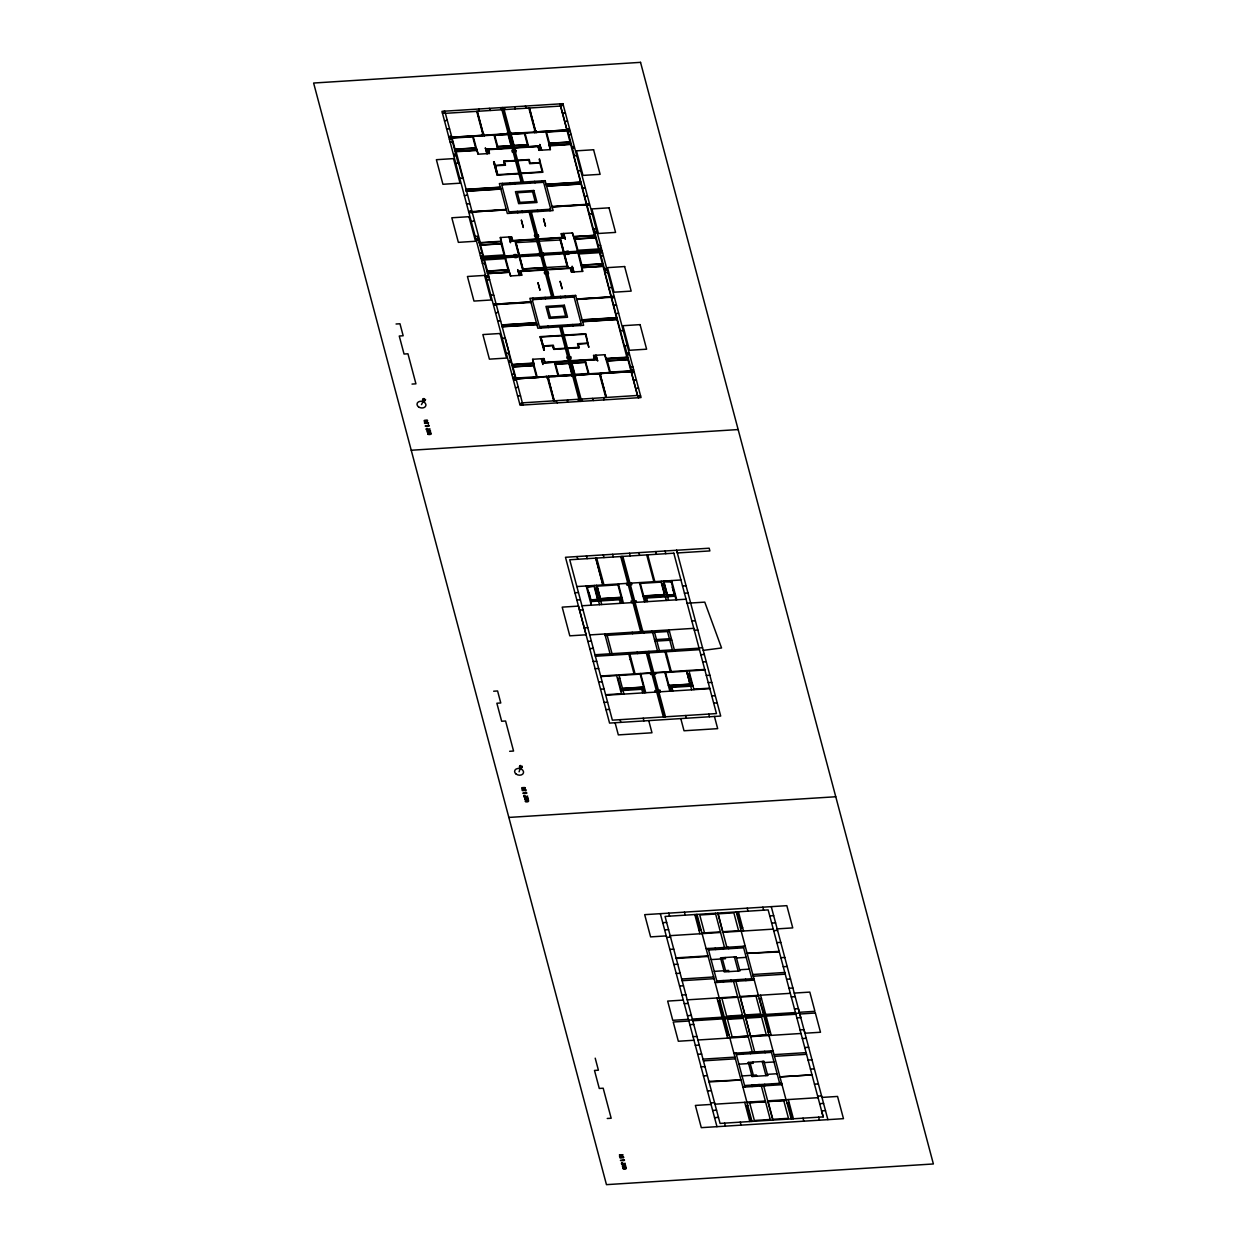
<?xml version="1.0" encoding="UTF-8"?>
<svg xmlns="http://www.w3.org/2000/svg" width="1247" height="1247" viewBox="0 0 1247 1247"><rect width="100%" height="100%" fill="white"/><g stroke="black" fill="none" stroke-linecap="round" stroke-linejoin="round"><path stroke-width="1.5" d="M519.079 771.815L520.202 768.666M521.511 767.887C523.522 762.541 521.106 772.314 520.155 765.674C518.129 771.005 520.545 761.247 521.495 767.871M421.47 404.605L423.092 401.628M430.044 431.836L430.496 430.839L430.293 432.039M527.652 799.046L527.73 798.064A1.855 1.356 11.3 0 0 526.873 797.862M528.245 801.244L528.229 800.215M625.854 1168.439L625.776 1167.395M430.885 434.237L430.807 432.818M527.917 799.249L527.933 797.893M528.494 801.447L528.51 800.075M625.526 1166.459L625.495 1165.057M626.103 1168.657L626.119 1167.286M430.667 434.018L430.589 433.005M525.72 800.231L525.704 801.322A1.824 1.341 11.3 0 0 526.405 801.447M623.329 1167.441L623.329 1168.517A1.824 1.341 11.3 0 0 624.014 1168.657M427.518 430.839L427.518 431.914A1.824 1.341 11.3 0 0 428.204 432.039M525.127 798.049L525.127 799.124A1.824 1.341 11.3 0 0 525.813 799.249M427.269 430.62L427.253 432.07A2.4 1.761 11.3 0 0 428.547 432.319L428.828 432.335M427.846 432.818L427.83 434.268A2.416 1.777 11.3 0 0 429.124 434.517L429.42 434.533M524.878 797.831L524.862 799.28A2.4 1.761 11.3 0 0 526.156 799.514M525.47 800.013L525.439 801.478M622.502 1165.025L622.471 1166.491A2.4 1.761 11.3 0 0 623.781 1166.724L624.061 1166.74M623.079 1167.223L623.064 1168.688A2.416 1.777 11.3 0 0 624.357 1168.922L624.653 1168.938M625.277 1166.241L625.308 1165.244A1.855 1.356 11.3 0 0 624.498 1165.072M622.752 1165.244L622.736 1166.319A1.824 1.341 11.3 0 0 623.438 1166.459M428.095 433.036L428.095 434.112A1.824 1.341 11.3 0 0 428.797 434.237M703.23 650.373L721.561 647.972L704.773 602.13L687.128 603.236M429.202 432.304L429.373 432.288A3.18 2.338 11.3 0 0 429.856 432.195M429.794 434.502L429.95 434.486A3.149 2.323 11.3 0 0 430.449 434.392M526.826 799.514L526.982 799.498A3.18 2.338 11.3 0 0 527.481 799.405M527.403 801.712L527.575 801.696A3.149 2.323 11.3 0 0 528.058 801.603M624.435 1166.724L624.607 1166.709A3.18 2.338 11.3 0 0 625.09 1166.615M625.012 1168.907L625.183 1168.891A3.149 2.323 11.3 0 0 625.667 1168.813M428.313 430.402L428.157 430.402A3.305 2.432 11.3 0 0 427.612 430.511M428.906 432.584L428.734 432.6A3.305 2.432 11.3 0 0 428.189 432.693M525.938 797.597L525.766 797.612A3.305 2.432 11.3 0 0 525.221 797.706M526.515 799.795L526.359 799.81A3.305 2.432 11.3 0 0 525.813 799.904M623.547 1164.807L623.391 1164.823A3.305 2.432 11.3 0 0 622.845 1164.916M624.139 1167.005L623.905 1167.021A3.305 2.432 11.3 0 0 623.422 1167.114M479.347 243.071L501.2 241.637L500.187 237.522L511.66 236.79L512.751 240.905L514.902 240.765L518.705 255.089L516.118 255.074M603.034 265.86L581.788 267.263L582.817 271.378L571.344 272.111L570.253 267.996M603.127 266.219L581.897 267.622L603.127 266.312M594.398 585.451L598.342 601.085M442.404 113.025L444.602 112.885L444.15 111.201M563.363 105.371L561.166 105.512L560.714 103.828M445.382 113.337L560.651 106.042M447.205 120.18L444.509 120.897M562.475 112.885L565.452 113.243M446.582 128.706L449.559 129.065M567.525 121.053L564.829 121.77M451.492 136.328L449.138 136.484L449.528 137.918L451.492 137.794M451.866 137.217L482.371 135.284M484.241 135.175L507.404 133.71M534.495 131.995L511.332 133.46L527.325 132.899M566.871 129.937L536.366 131.87L566.933 130.031M451.85 137.31L482.386 135.377M507.435 133.803L491.645 135.159M482.511 135.829L451.944 137.669L444.805 111.154M484.382 135.658L534.636 132.541M536.506 132.416L567.026 130.389L560.542 106.151M472.675 136.796L452.1 138.105L455.685 151.729L476.962 150.482M494.763 135.409L508.059 134.567L511.021 145.681L497.709 146.523M524.457 133.523L511.145 134.364L514.091 145.478L527.403 144.636M546.529 132.135L567.104 130.826L594.492 235.34L573.573 236.665L594.944 235.387L598.513 248.964L577.938 250.273L574.976 239.159L595.552 237.85M451.617 138.744L449.434 139.43M567.899 131.387L570.378 131.777M450.105 141.955L452.583 142.345M571.048 134.302L568.866 134.988M455.061 149.219L475.637 147.91M549.475 143.249L570.066 141.94M455.093 149.375L476.12 148.05L476.635 149.952L455.607 151.277M511.504 145.805L497.304 146.71L497.818 148.611M513.702 145.665L527.886 144.777M570.097 142.096L549.07 143.436L549.584 145.322L570.612 143.997M548.914 143.841L550.13 149.64M476.448 148.487L478.349 154.176M486.018 149.359L512.003 147.707M514.2 147.567L540.185 145.93M455.591 151.37L476.853 150.03M486.049 149.437L540.216 146.008M549.413 145.431L570.658 144.091M486.143 149.796L488.201 149.765M488.497 149.656L512.158 148.253M514.325 148.019L537.987 146.616M538.268 146.507L540.325 146.46M549.444 145.883L570.767 144.449M488.668 151.807L486.798 151.931L487.234 153.615M538.922 148.627L540.793 148.518M455.716 154.145L453.877 154.254L454.251 155.704L456.09 155.579M571.999 146.787L573.838 146.663L574.228 148.112L572.389 148.222M480.266 242.557L456.137 151.791M455.841 163.575L458.569 162.843L462.699 178.461L459.707 178.103M576.8 155.922L573.807 155.563L586.636 203.791L588.989 203.651L589.379 205.085L587.025 205.241L593.401 229.23L596.097 228.497M515.401 160.473L503.679 161.128L504.63 164.729M517.567 160.239L529.274 159.507L530.131 163.201L539.764 162.593L539.374 158.868L542.928 172.257L521.106 173.551M504.38 161.533L515.525 160.925M517.692 160.692L528.806 159.99M528.712 159.632L529.663 163.7L539.857 162.952L542.227 171.852L497.615 174.674L495.246 165.773L505.487 165.228L504.287 161.175M518.939 173.785L497.148 175.157L493.578 161.767L495.246 165.321M580.666 170.449L577.969 171.182M465.723 189.357L500.343 187.175M546.124 184.275L580.728 182.093M465.739 189.544L500.39 187.362M546.17 184.462L580.821 182.265M465.926 190.261L500.608 188.188M546.357 185.18L581.04 183.106M466.16 191.103L500.795 188.921M546.591 186.021L581.227 183.823M466.238 191.29L500.842 189.092M546.638 186.193L581.242 184.01M467.095 195.046L464.398 195.763M582.365 187.751L585.357 188.11M466.487 203.573L469.464 203.931M587.431 195.919L584.734 196.636M471.366 211.086L469.012 211.242L469.402 212.676L471.756 212.536M471.615 211.616L506.251 209.434M552.016 206.441L586.682 204.337M586.776 204.695L552.14 206.893L586.76 204.789M473.969 220.906L471.272 221.623M589.239 213.611L592.231 213.97M475.138 236.151L478.131 236.525M594.523 231.49L596.362 231.365L596.736 232.815L594.897 232.924M511.706 238.504L509.836 238.613L509.384 236.93L510.522 242.729L508.994 236.961M561.961 235.324L563.831 235.2M479.253 242.682L501.169 241.248M510.304 240.671L512.346 240.562M512.642 240.515L536.288 239.05M562.116 237.413L538.47 238.878L537.862 236.603M564.47 237.273L562.522 237.756L561.431 233.641M510.397 241.061L512.439 240.92L511.27 236.821M536.381 239.408L515.37 240.733L519.188 255.074L539.327 253.796M510.444 241.201L514.824 240.92M536.428 239.564L515.525 240.889L519.251 254.887M538.61 239.424L559.513 238.099M574.181 238.645L572.279 232.955M480.516 244.973L501.528 243.633L501.029 241.747M515.993 242.619L536.927 241.466M539.078 241.17L560.028 240.001M595.505 237.694L574.493 239.019L573.979 237.117M480.547 245.129L501.138 243.835L504.084 254.949L483.509 256.243L480.017 243.118M481.888 252.627L479.705 253.312M598.17 245.269L600.649 245.659M480.376 255.838L482.854 256.227M601.319 248.184L599.137 248.87M482.963 256.633L481.108 256.742L481.919 259.75L483.758 259.625M599.246 249.275L601.085 249.151L601.88 252.159L600.041 252.268M483.15 257.35L514.294 255.37M543.193 253.359L563.395 252.268L559.591 237.943L538.579 239.268L542.196 252.876M566.419 252.081L563.878 252.237L560.059 237.912L564.564 237.631L560.215 238.052L563.94 252.05M568.242 251.785L599.402 249.992M481.03 258.269L601.974 250.616M481.529 258.3L566.637 252.923M568.523 252.798L601.506 250.709M483.555 258.908L514.746 257.116M516.585 256.82L519.126 256.664L522.929 270.989L518.393 271.129M539.795 255.541L519.594 256.633L523.413 270.958L544.425 269.633M543.661 255.105L563.815 253.827L567.619 268.152L546.576 269.336M566.871 253.827L564.283 253.796L568.102 268.136L572.591 267.84M568.71 253.515L599.807 251.551M483.867 260.031L481.669 260.717M600.15 252.673L602.628 253.063M482.34 263.242L484.818 263.631M603.299 255.588L601.101 256.274M487.437 271.051L508.028 269.742L505.066 258.628L484.491 259.937L487.982 273.062M522.976 268.9L543.879 267.575M602.441 263.772L581.866 265.065L578.904 253.952L599.495 252.658L626.851 357.11M487.483 271.207L508.511 269.882L509.01 271.768M523.023 269.056L543.91 267.731M546.077 267.497L567.011 266.281M602.488 263.928L581.461 265.268L581.959 267.154M508.807 270.256L510.724 275.946M488.123 273.592L509.415 272.236L487.468 273.576L478.614 240.281L476.775 240.406L476.385 238.956L478.225 238.847L477.617 236.556M518.534 271.628L520.576 271.534M520.872 271.487L544.518 270.022M570.347 268.386L546.7 269.851L547.324 272.158M570.658 268.339L572.7 268.23M521.043 273.576L519.157 273.701L519.609 275.384M571.282 270.396L573.168 270.287M488.606 275.946L486.252 276.086L486.642 277.535L488.995 277.38M604.39 268.619L606.229 268.495L606.619 269.944L604.764 270.053M489.603 279.671L486.907 280.388M607.85 272.734L604.873 272.376L611.248 296.365L613.602 296.225L613.976 297.659L611.622 297.815L624.451 346.043L627.147 345.325M490.772 294.931L493.75 295.29M611.716 287.278L609.019 287.995M495.979 303.66L493.625 303.816L494.015 305.25L496.353 305.11M530.832 301.914L496.228 304.097L530.863 302.008M576.628 299.015L611.233 296.833M576.644 299.109L611.295 296.911M496.322 304.564L530.988 302.46M576.738 299.467L611.389 297.269M498.27 312.264L495.558 312.981M613.524 304.969L616.517 305.328M396.063 324.002L399.975 323.768L403.171 335.77L399.258 336.02L404.044 354.039L407.956 353.789L415.937 383.827L412.024 384.076M497.647 320.791L500.624 321.149M618.59 313.137L615.893 313.854M501.762 324.89L536.366 322.692M582.146 319.809L616.751 317.611M501.762 325.077L536.413 322.879M582.193 319.98L616.844 317.798M501.964 325.794L536.631 323.721M582.396 320.697L617.062 318.624M502.182 326.636L536.833 324.438M582.614 321.539L617.249 319.357M502.26 326.808L536.88 324.625M582.661 321.726L617.265 319.528M620.305 330.424L623.282 330.798M502.338 338.451L505.035 337.719L509.212 353.337L506.204 352.979M561.883 335.349L540.076 336.643L544.331 349.986L543.38 346.385M564.065 335.116L585.856 333.744L588.709 347.18M578.702 347.726L577.517 343.673L587.758 343.112L585.389 334.227L540.777 337.049L543.146 345.933L553.325 345.201L554.292 349.269M554.198 348.911L565.312 348.209M567.479 347.975L578.608 347.367M552.764 345.793L553.73 349.394L565.421 348.661M567.588 348.427L579.325 347.773L578.218 344.094L587.851 343.486L588.833 347.18M510.615 360.679L508.776 360.788L509.15 362.238L511.005 362.113M626.898 353.322L628.737 353.197L629.127 354.647L627.288 354.756M544.082 360.274L542.211 360.383L541.759 358.7L542.897 364.498L541.369 358.731M594.336 357.094L596.206 356.969M512.236 364.451L533.545 363.017M542.663 362.425L544.721 362.394M545.017 362.285L568.679 360.882M570.845 360.648L594.507 359.245M594.788 359.136L596.845 359.089M605.948 358.435L627.303 357.172L630.888 370.795L610.313 372.105L607.367 360.991L627.942 359.682M512.33 364.81L533.591 363.469L532.563 359.292L544.019 358.559L545.142 362.737L594.601 359.604L593.494 355.426L604.966 354.709L606.151 358.871L627.412 357.53L606.369 358.949L606.868 360.851L627.896 359.526M542.788 362.877L544.83 362.752L543.63 358.59M512.392 364.903L533.42 363.563L533.919 365.465L512.891 366.789M542.819 362.971L568.803 361.334M570.986 361.194L596.97 359.541L594.913 359.588L593.806 355.411M533.997 364.997L537.208 377.077L558.001 375.752L554.401 362.238M534.09 365.059L532.874 359.261M569.302 363.22L555.102 364.124L554.603 362.222M571.5 363.095L585.685 362.191M512.938 366.961L533.513 365.652L536.475 376.765L515.899 378.075L487.967 273.545M514.138 373.913L511.94 374.599M630.421 366.556L632.899 366.945M512.611 377.124L515.089 377.514M633.57 369.471L631.372 370.156M515.463 378.449L513.499 378.574L513.889 380.008L516.227 379.867M546.513 376.578L516.133 378.948M548.368 376.407L555.476 376.469M607.788 372.697L631.044 371.232L637.451 395.47L522.353 402.859M516.071 378.87L539.327 377.389L515.977 378.511L522.929 405.041M571.656 375.347L555.663 376.002L591.452 374.1L575.568 375.098M631.138 371.59L600.602 373.523L631.138 371.684M548.509 376.906L571.672 375.441M575.584 375.191L598.747 373.726L600.867 374.505L600.431 372.822M518.16 387.131L515.463 387.848M633.429 379.836L636.422 380.195M517.536 395.658L520.529 396.016M638.495 388.004L635.799 388.721M519.64 403.529L521.823 403.389L522.275 405.072M640.584 395.876L638.402 396.016L638.838 397.699M411.245 450.245L738.146 429.56M576.878 586.558L680.956 579.98M594.538 586.012L587.056 586.48L590.704 600.212L597.999 599.76M663.42 581.086L671.057 581.164L674.705 594.897L667.426 595.365M596.814 586.184L618.621 584.796M639.664 583.471L661.471 582.084M664.168 581.866L672.024 581.99L671.634 580.572L676.747 599.791M597.469 588.662L595.754 588.771L598.809 600.275L620.866 598.872L620.523 597.562M662.126 584.578L663.856 584.469L666.911 595.972L644.839 597.36L644.496 596.035M574.929 592.793L578.452 592.574M682.545 585.981L686.068 585.763M673.364 587.072L672.304 587.15L674.284 594.57L667.659 594.99M576.847 600.01L580.369 599.776M600.259 598.622L621.224 597.297M643.686 595.879L664.651 594.554M684.463 593.198L687.985 592.98M621.91 597.469L600.181 598.841L596.58 585.311M643.093 596.128L664.838 594.757L661.237 581.227M590.719 600.01L597.812 599.558M581.975 605.777L686.053 599.199M579.543 610.126L583.066 609.892M584.251 627.849L587.773 627.615M691.851 620.959L695.358 620.741M589.722 634.926L693.8 628.348M669.452 631.418L605.185 635.471L607.149 635.362L612.417 655.174M694.314 630.234L697.837 630.016M587.851 641.394L591.374 641.176M654.535 639.68L671.369 638.62M654.924 641.192L671.759 640.116M589.769 648.611L593.291 648.378M699.021 647.957L702.544 647.739M594.99 654.753L672.367 649.858M674.315 649.734L699.084 648.175M595.38 656.265L699.473 649.671M593.198 661.518L596.721 661.3M700.814 654.706L704.337 654.488M630.171 659.554L631.263 659.492M666.475 657.263L667.457 657.2M595.115 668.735L598.638 668.501M702.731 661.923L706.254 661.689M600.633 676.014L704.726 669.436M640.709 673.848L650.264 673.24M655.298 672.928L664.838 672.32M600.789 676.575L616.642 675.578L621.614 694.236M619.042 675.469L640.787 674.097M664.9 672.569L686.645 671.198L689.95 684.12M704.882 669.998L689.014 670.995L693.971 689.669M619.775 678.228L618.06 678.337L621.115 689.809M687.378 673.941L689.092 673.832L692.147 685.32M598.638 681.984L602.161 681.766M706.332 675.438L709.839 675.219M493.672 691.212L497.584 690.963L500.78 702.981L496.867 703.23L501.668 721.249L505.581 721L513.561 751.037L509.649 751.286M600.555 689.201L604.078 688.968M708.234 682.639L711.756 682.421M622.487 688.391L644.216 687.019M668.345 685.491L690.074 684.12M622.534 688.562L642.875 687.268M669.779 685.569L690.121 684.291M620.445 689.856L643.171 688.422M670.075 686.723L692.818 685.273M620.647 690.635L643.374 689.186M670.294 687.487L693.02 686.053M659.912 690.261L660.318 691.789L659.912 690.261L658.447 690.355L654.161 674.237M605.606 694.735L621.474 693.737M693.846 689.155L709.699 688.157M605.746 695.249L709.839 688.656M604.078 702.451L607.601 702.232M711.772 695.904L715.295 695.686M605.995 709.668L609.518 709.434M713.689 703.105L717.196 702.887M508.854 817.44L835.755 796.755M715.419 914.02L699.754 915.002L704.461 932.709M662.734 922.686L666.646 922.437M769.758 915.922L773.67 915.672M664.651 929.888L668.563 929.654M771.675 923.123L775.587 922.874M699.021 930.418L701.219 930.278M740.422 927.799L742.62 927.659M701.952 933.037L720.376 931.868M722.73 931.727L741.154 930.558M666.241 935.905L650.591 936.887L644.683 914.659L786.841 905.665L792.749 927.893L777.177 928.89M670.153 935.655L720.532 932.475M773.265 929.124L722.886 932.32L718.194 913.833L733.86 912.851L738.551 930.558M666.646 937.401L670.559 937.152M773.67 930.621L777.582 930.387M669.842 949.419L673.754 949.17M776.865 942.638L780.778 942.389M706.207 948.624L745.192 946.161M743.633 947.798L708.561 950.011L708.171 948.515L717.196 982.449M676.061 957.867L708.125 955.841M779.172 951.352L747.109 953.378L779.328 951.944M676.233 958.475L708.28 956.449M711.117 959.598L720.828 958.974M736.478 957.992L746.189 957.369M673.848 964.477L677.76 964.227M780.871 957.712L784.784 957.462M676.233 973.486L680.145 973.237M783.256 966.721L787.169 966.472M714.25 971.366L723.946 970.758M739.611 969.761L749.322 969.153M681.688 979.004L713.736 976.978M752.736 974.515L784.784 972.473M682.14 980.703L714.188 978.677M753.188 976.214L785.236 974.172M716.791 980.953L753.827 978.614M715.232 982.574L754.217 980.111M679.568 986.018L683.481 985.769M786.592 979.254L790.504 979.004M681.969 995.028L685.881 994.779M788.992 988.263L792.889 988.014M683.309 1000.094L667.659 1001.092L672.772 1020.311L688.422 1019.313M687.222 999.845L737.601 996.665M739.954 996.509L790.333 993.329M794.245 993.08L809.817 992.098L814.93 1011.317L799.358 1012.299M719.332 998.426L737.756 997.257M740.11 997.117L758.55 995.948M684.26 1003.664L688.173 1003.414M717.867 1001.325L720.065 1001.185M761.465 998.566L759.283 998.707L764.271 1014.512M791.284 996.883L795.196 996.634M687.456 1015.666L691.368 1015.417M794.464 1008.901L798.376 1008.652L800.777 1017.661L796.864 1017.895M742.308 1015.136L726.642 1016.134L721.935 998.426M795.446 1012.548L692.334 1019.064L692.786 1020.779L743.165 1017.583M688.656 1020.171L799.576 1013.156L771.27 906.663M688.874 1021.028L673.224 1022.01L678.337 1041.245L693.987 1040.247M745.519 1017.443L795.898 1014.247M743.15 1018.363L727.5 1019.36L732.207 1037.068L747.857 1036.07M689.84 1024.675L693.753 1024.426M693.036 1036.693L696.948 1036.444M800.06 1029.913L803.972 1029.663L827.883 1119.65M726.767 1034.761L728.949 1034.62M768.168 1032.142L770.35 1032.002M729.682 1037.379L748.122 1036.21M768.9 1034.901L750.46 1036.07L766.297 1034.901L761.59 1017.193L745.924 1018.191L750.632 1036.662L801.01 1033.482M697.899 1039.998L748.278 1036.818M695.327 1045.313L699.24 1045.064M802.351 1038.548L806.263 1038.299M697.728 1054.323L701.64 1054.074M804.751 1047.558L808.664 1047.309M734.015 1053.216L773 1050.753M736.369 1054.588L771.441 1052.374M702.981 1059.139L735.044 1057.113M774.028 1054.65L806.092 1052.624M703.433 1060.854L735.496 1058.812M774.481 1056.349L806.544 1054.323M748.309 1062.382L763.959 1061.4L767.716 1075.522L752.066 1076.504L748.309 1062.382L748.621 1063.566L738.91 1064.174M763.959 1061.4L762.198 1061.509L765.954 1075.631M764.271 1062.569L773.982 1061.961M701.063 1066.855L704.976 1066.621M808.072 1060.09L811.984 1059.841M703.448 1075.88L707.361 1075.631M810.472 1069.1L814.385 1068.85M742.043 1075.943L751.754 1075.335L752.066 1076.504M777.115 1073.729L767.404 1074.353L767.716 1075.522M708.904 1081.367L741.108 1079.949L709.06 1081.975M744.584 1085.529L781.62 1083.191L782.025 1084.687L743.025 1087.166M707.454 1090.938L711.367 1090.689M814.478 1084.157L818.391 1083.908M710.65 1102.94L714.562 1102.691M817.673 1096.175L821.586 1095.926M711.055 1104.437L695.39 1105.434L701.297 1127.662L843.471 1118.668L837.548 1096.44L821.976 1097.422M714.967 1104.187L765.346 1101.007M767.684 1100.852L818.063 1097.672M747.062 1102.769L765.502 1101.6M767.84 1101.46L786.28 1100.29M765.331 1101.771L749.665 1102.769L754.373 1120.476L770.038 1119.479M745.612 1105.668L747.795 1105.528M787.013 1103.049L789.211 1102.909M712.645 1110.454L716.557 1110.204M819.669 1103.673L823.581 1103.424M607.258 1118.481L611.17 1118.247L603.189 1088.21L599.277 1088.46L594.492 1070.44L598.404 1070.191L595.209 1058.173M714.562 1117.655L718.475 1117.406M825.498 1110.641L821.586 1110.89L823.176 1116.891L720.065 1123.422L665.056 916.436L768.152 909.905L823.176 1116.891M663.575 581.648L667.769 596.69M595.037 235.745L573.76 237.039L572.591 232.94L561.119 233.657L562.21 237.772M487.359 273.187L509.228 271.862L510.413 275.961L521.87 275.244L520.778 271.129M428.641 430.371L428.921 430.371A2.494 1.824 11.3 0 1 429.264 430.386M429.217 432.569L429.498 432.553A2.494 1.824 11.3 0 1 429.856 432.584M526.25 797.581L526.53 797.566A2.494 1.824 11.3 0 1 526.889 797.597M526.826 799.779L527.122 799.763A2.494 1.824 11.3 0 1 527.465 799.779M526.982 801.727L526.748 801.743A2.416 1.777 11.3 0 1 525.423 801.509M623.859 1164.792L624.155 1164.776A2.494 1.824 11.3 0 1 624.498 1164.792M624.451 1166.974L624.731 1166.974A2.494 1.824 11.3 0 1 625.09 1166.989M428.734 429.623C430.262 427.721 430.667 429.856 428.516 429.825M526.359 796.833C527.933 795.04 528.245 796.849 526.14 797.036M623.968 1164.028C625.526 1162.142 625.9 1164.215 623.749 1164.23M428.438 429.482C425.43 425.866 426.739 432.413 426.349 428.625L428.189 429.669M623.734 1163.934C620.102 1159.928 622.315 1167.098 621.583 1163.03L623.422 1164.074M525.813 796.88L523.974 795.82C524.987 800.122 522.181 792.749 525.798 796.552M430.215 430.932L430.106 430.87A1.855 1.356 11.3 0 0 429.264 430.651M567.65 130.436L574.321 155.516M587.15 203.76L587.524 205.209M593.899 229.199L605.372 272.345M611.747 296.334L612.137 297.784M624.965 346.011L631.621 371.092M567.151 129.002L567.541 130.452L569.505 130.327L569.115 128.877L566.762 129.033L560.074 103.86M631.902 372.541L631.512 371.107L633.476 370.983L633.85 372.417L631.496 372.572L638.199 397.746M714.453 716.495L717.68 728.653L684.026 730.773L680.8 718.615M762.837 907.192L763.632 910.201M818.656 1117.172L819.45 1120.18M708.732 714.063L709.449 716.76M665.087 550.987L665.804 553.684M676.014 599.838L675.063 596.222L645.042 598.124L646.008 601.74M672.569 587.119L674.596 594.71L667.504 595.146L663.934 581.726M546.404 131.699L550.052 145.4M545.765 131.73L550.441 149.609L541.323 150.186L539.78 144.418L541.634 150.17L538.969 150.341L537.862 146.164M574.103 238.645L577.517 251.193M578.031 253.11L582.505 271.41M604.655 354.725L609.767 372.479L588.974 373.804L585.186 360.289M655.688 551.579L656.421 554.276M667.581 596.705L668.532 600.306M686.473 670.59L690.433 685.429M690.698 686.193L691.664 689.809M665.384 596.845L666.35 600.446M661.144 582.115L664.448 594.57M747.187 908.175L747.982 911.183M803.006 1118.169L803.801 1121.178M563.784 233.485L565.312 239.253L563.395 233.516M573.994 271.94L572.155 266.188L573.682 271.955M596.144 355.255L597.687 361.022L595.754 355.286M669.047 629.906L674.721 651.246M535.54 131.013L529.461 108.115L535.431 131.013M600.29 374.552L606.369 397.434L600.166 374.552M647.707 554.837L654.831 581.632L653.849 581.694L646.725 554.899M528.868 108.13L534.963 131.044M599.573 374.599L605.793 397.497M667.488 631.543L672.757 651.355M538.174 146.148L539.359 150.31M570.565 267.98L571.734 272.08M598.435 373.741L591.779 374.162M603.907 397.699L603.782 399.913M526.67 108.193L525.377 106.057M564.455 253.967L568.164 267.965M738.395 911.791L743.508 931.01M760.576 995.2L765.689 1014.434M766.141 1016.134L771.254 1035.369M788.307 1099.558L793.419 1118.777M685.632 715.529L686.364 718.225M736.993 911.884L741.201 927.737M764.723 1016.227L768.947 1032.095M787.792 1103.003L792.016 1118.871M542.118 180.862L542.507 182.374M549.662 209.278L550.067 210.79M572.607 295.601L573.012 297.113M580.167 324.017L580.572 325.529M736.213 911.931L741.326 931.15M763.491 1014.575L741.201 931.166M763.943 1016.274L769.056 1035.493M786.124 1099.698L791.237 1118.918M768.947 1035.509L786 1099.698M666.023 651.791L671.276 671.556M638.869 552.639L639.586 555.336M665.041 651.854L670.294 671.619M743.243 946.286L751.863 978.739M771.036 1050.878L779.656 1083.316M756.025 996.259L760.732 1013.967L745.067 1014.964L740.359 997.257M524.971 133.055L528.619 146.756M671.884 687.393L672.834 690.994M524.332 133.086L527.98 146.787M646.632 598.03L647.598 601.631M669.733 685.398L671.245 691.103M593.619 400.568L592.325 398.432M515.198 106.696L515.073 108.925M665.508 672.538L668.938 685.46M534.682 181.329L535.072 182.841M542.227 209.745L542.632 211.257M565.172 296.069L565.577 297.581M572.732 324.485L573.137 325.997M654.566 632.354L659.445 650.669M664.745 671.962L669.857 691.181M640.335 583.425L643.733 596.082M745.55 979.129L745.94 980.641M764.723 1051.268L765.128 1052.78M639.43 582.598L644.543 601.833M652.617 632.478L657.481 650.794M736.151 946.738L736.556 948.234M772.563 1083.768L772.969 1085.264M651.651 631.013L652.056 632.51M656.92 650.84L657.325 652.337M629.486 553.232L630.203 555.944M529.944 181.641L530.334 183.138M537.488 210.057L537.893 211.554M560.449 296.381L560.838 297.877M567.993 324.797L568.398 326.293M738.162 971.054L734.405 956.932M737.725 979.628L738.115 981.124M756.898 1051.767L757.303 1053.263M728.326 947.237L728.731 948.733M764.738 1084.267L765.144 1085.763M631.434 583.113L631.839 584.687L626.805 584.999L626.399 583.425M636.531 602.332L636.126 600.758L634.661 600.851L630.39 584.781M655.205 672.569L655.626 674.144L650.575 674.456L650.17 672.881M511.473 134.006L511.083 132.556L507.17 132.806L507.56 134.24M575.459 374.739L575.818 376.095L571.905 376.345L571.547 374.988M643.623 631.512L644.029 633.024M648.892 651.339L649.297 652.851M504.147 109.72L510.226 132.618M510.6 134.053L514.949 150.388M515.338 151.838L523.366 182.046M531.316 211.974L537.488 235.153M542.991 255.884L546.607 269.492M547.698 273.607L553.871 296.786M561.82 326.714L569.848 356.923M570.238 358.372L574.586 374.708L572.389 374.848L568.04 358.513M574.961 376.142L581.055 399.04M622.845 556.411L629.969 583.206M635.082 602.426L642.828 631.574M648.487 652.898L653.74 672.663M658.852 691.882L665.493 716.838M717.773 913.1L726.876 947.33M735.901 981.264L745.067 1015.728M745.285 1016.586L754.684 1051.907M763.694 1085.856L772.797 1120.087M502.432 107.507L522.353 182.109M530.302 212.037L552.857 296.864L530.146 212.037M560.807 326.776L568.835 356.985L560.651 326.776M580.556 401.394L569.224 358.435L579.871 399.118M621.863 556.474L641.846 631.637M647.505 652.96L664.511 716.9L657.715 691.96M502.463 107.897L502.837 109.3M502.962 109.798L522.197 182.124M580.011 399.601L580.385 401.02M621.707 556.489L628.831 583.269M633.944 602.504L641.691 631.637M647.349 652.96L652.602 672.725M501.949 109.861L508.028 132.743M508.417 134.193L512.766 150.528M513.14 151.978L521.168 182.187M529.133 212.115L535.29 235.293M535.68 236.743L539.998 253.016M540.808 256.025L545.126 272.298M545.516 273.748L551.673 296.926M559.638 326.854L567.666 357.063M572.778 376.282L578.857 399.18M620.725 556.552L627.818 583.331M628.27 584.905L632.541 600.976L631.076 601.07L631.496 602.66M632.962 602.566L640.662 631.699M646.336 653.038L651.62 672.788M652.041 674.362L656.327 690.495L654.862 690.589L655.283 692.116M656.701 692.023L663.357 716.931M715.435 913.24L724.523 947.471M733.548 981.42L742.713 1015.884M742.947 1016.741L752.331 1052.063M761.356 1085.997L770.443 1120.227M645.167 651.573L645.572 653.085M639.586 631.777L639.992 633.273M723.089 947.564L723.494 949.061M759.922 1086.09L759.517 1084.594L751.692 1085.093L752.081 1086.589M725.162 957.509L725.489 958.709L722.434 958.912L725.551 970.618L728.607 970.431L728.918 971.631M752.97 1062.101L753.282 1063.301L750.226 1063.488L753.344 1075.21L756.399 1075.008L756.726 1076.208M730.929 980.064L731.334 981.56M750.102 1052.203L750.507 1053.699M514.606 182.608L514.995 184.104M522.15 211.024L522.555 212.52M545.11 297.347L545.5 298.844M552.655 325.763L553.06 327.26M612.651 554.292L613.384 557.004M632.198 632.245L632.588 633.741M637.155 652.087L637.544 653.584M618.387 583.939L623.422 603.158M715.264 948.063L715.669 949.559M617.951 584.843L621.271 597.5M723.104 980.547L723.509 982.059M742.277 1052.686L742.682 1054.198M622.035 603.252L621.068 599.636L591.062 601.537L591.281 605.2L586.184 585.965M640.615 673.489L645.728 692.708M490.601 110.469L489.323 108.333M509.867 182.904L510.272 184.4M517.427 211.32L517.817 212.816M540.372 297.643L540.762 299.155M547.916 326.059L548.321 327.556M567.572 399.991L567.447 402.22M503.819 161.206L504.77 164.807L495.153 165.415L494.171 161.72M553.824 349.3L552.857 345.7L543.24 346.307L544.222 350.002M640.179 674.144L643.623 687.05M642.828 687.113L644.34 692.802M619.478 599.745L620.445 603.345M494.638 134.972L498.286 148.674M641.784 689.295L642.751 692.911M493.999 135.019L497.647 148.705M648.752 720.61L651.978 732.784L618.325 734.904L615.098 722.73M629.813 654.083L635.066 673.848M735.964 1053.091L744.989 1087.041M603.267 554.899L603.984 557.596M628.831 654.145L634.084 673.91M696.995 914.41L724.289 1017.053M724.741 1018.752L752.019 1121.396M502.432 183.371L502.837 184.883M509.992 211.787L510.382 213.299M532.937 298.111L533.326 299.623M540.481 326.527L540.886 328.039M696.216 914.456L700.44 930.324M719.285 1001.232L723.494 1017.1M723.946 1018.799L728.17 1034.667M747.015 1105.575L751.24 1121.443M643.187 718.21L643.92 720.906M519.765 256.804L523.475 270.802M694.813 914.55L699.91 933.769M716.978 997.959L722.091 1017.193M722.543 1018.893L727.656 1038.112M744.724 1102.317L749.821 1121.536M495.386 165.867L497.709 174.58M540.917 337.126L543.24 345.84M493.703 161.751L497.241 175.063M540.216 336.721L543.754 350.033M479.144 108.988L479.019 111.201M557.269 402.859L555.991 400.723M488.403 149.297L489.51 153.475L477.96 154.207L473.205 136.328M488.091 149.313L489.198 153.49M520.467 271.145L521.558 275.26M548.306 376.126L548.742 377.81L546.872 377.919L546.42 376.251M596.658 558.064L603.969 584.843L602.987 584.905L595.863 558.126M477.336 111.419L483.415 134.302M554.245 400.739L548.166 377.841L554.136 400.77M477.211 111.404L483.306 134.317M595.676 558.126L602.8 584.921M476.744 111.435L482.838 134.349M547.449 377.888L553.668 400.801M487.156 153.615L485.317 147.863L486.844 153.63M519.531 275.384L517.676 269.633L519.22 275.4M684.416 912.149L685.227 915.158M740.235 1122.144L741.045 1125.137M597.142 586.168L600.462 598.622M596.939 586.168L600.306 598.825M600.727 600.929L601.693 604.546M618.886 674.861L622.83 689.7M622.97 690.479L623.936 694.096M586.449 555.959L587.166 558.656M598.544 601.07L599.511 604.67M500.499 237.491L504.957 255.791M505.471 257.708L508.885 270.256M472.566 136.375L476.214 150.061M604.795 633.975L610.453 655.298M587.618 587.321L594.086 586.293L597.562 599.417L590.938 599.838L588.974 592.419M577.049 556.552L577.766 559.248M620.102 719.675L620.819 722.372M668.766 913.147L669.561 916.14M724.585 1123.126L725.38 1126.135M660.333 913.677L716.963 1126.665M451.102 136.359L458.039 162.889M470.852 211.117L471.241 212.567M488.216 275.961L488.606 277.411M495.464 303.691L495.854 305.141M508.682 353.369L515.837 379.883M624.155 1164.776A2.868 2.104 11.3 0 1 625.059 1164.885M624.731 1166.974A2.899 2.135 11.3 0 1 625.635 1167.067M526.53 797.581A2.868 2.104 11.3 0 1 527.45 797.675M527.122 799.763A2.899 2.135 11.3 0 1 528.027 799.873M429.498 432.569A2.899 2.135 11.3 0 1 430.418 432.662M428.921 430.371A2.868 2.104 11.3 0 1 429.825 430.464M423.497 398.681C420.675 403.779 424.479 394.395 424.51 400.973C427.362 395.891 423.528 405.259 423.512 398.697M428.235 425.102L428.734 425.773C418.992 425.819 432.943 427.191 428.235 425.102M525.844 792.313L526.343 792.983C516.601 793.03 530.567 794.401 525.844 792.313M623.469 1159.507L623.968 1160.178C614.225 1160.24 628.176 1161.596 623.469 1159.507M427.331 420.504L424.261 421.845L427.97 422.873C417.184 423.544 436.029 423.731 424.884 421.876C433.597 419.101 417.776 421.096 427.331 420.488M524.94 787.699L521.87 789.055L525.579 790.084C514.808 790.754 533.638 790.925 522.509 789.07C531.222 786.311 515.385 788.307 524.94 787.699M622.565 1154.909L619.494 1156.265L623.188 1157.294C612.417 1157.964 631.263 1158.136 620.118 1156.281C628.831 1153.506 613.01 1155.517 622.565 1154.893M640.537 62.35L313.62 83.035L606.463 1184.65L933.38 1163.965L640.537 62.35M562.911 103.688L441.968 111.342L520.077 405.213L641.036 397.559L562.911 103.688M504.489 107.756L500.577 108.006L500.951 109.424L504.864 109.175L504.489 107.756M484.007 134.271L482.121 134.395L482.573 136.079L484.46 135.954L484.007 134.271M536.132 130.966L534.246 131.091L534.698 132.774L536.584 132.65L536.132 130.966M515.806 150.341L511.894 150.591L512.283 152.025L516.196 151.775L515.806 150.341M453.518 158.618L436.388 159.694L442.919 184.275L460.049 183.184L453.518 158.618M593.588 149.749L576.457 150.84L582.988 175.406L600.119 174.331L593.588 149.749M545.157 180.675L499.377 183.574L507.326 213.486L553.122 210.587L545.157 180.675M543.614 182.296L501.73 184.946L508.885 211.865L550.753 209.215L543.614 182.296M533.841 190.495L515.447 191.648L518.643 203.666L537.036 202.497L533.841 190.495M532.594 191.789L517.334 192.755L519.89 202.373L535.15 201.406L532.594 191.789M506.344 209.792L471.709 211.99L506.376 209.886M468.966 216.697L451.819 217.773L458.366 242.354L475.497 241.263L468.966 216.697M609.035 207.828L591.889 208.919L598.42 233.485L615.566 232.41L609.035 207.828M521.386 220.236L523.304 227.437L521.386 220.236M543.536 218.833L545.453 226.034L543.536 218.833M538.345 235.106L534.433 235.356L534.823 236.79L538.735 236.54L538.345 235.106M515.977 254.544L514.091 254.653L514.902 257.661L516.772 257.537L515.977 254.544M543.053 252.829L539.14 253.079L539.935 256.071L543.863 255.822L543.053 252.829M568.102 251.239L566.216 251.364L567.026 254.357L568.897 254.248L568.102 251.239M484.569 275.416L467.438 276.491L473.969 301.073L491.1 299.981L484.569 275.416M624.638 266.546L607.507 267.637L614.038 292.203L631.169 291.112L624.638 266.546M548.181 272.111L544.269 272.36L544.658 273.794L548.571 273.545L548.181 272.111M538.018 282.835L539.935 290.037L538.018 282.835M560.168 281.432L562.085 288.634L560.168 281.432M575.662 295.414L529.881 298.314L537.831 328.226L583.612 325.327L575.662 295.414M574.103 297.035L532.235 299.685L539.39 326.605L581.258 323.955L574.103 297.035M564.345 305.234L545.952 306.388L549.148 318.406L567.541 317.252L564.345 305.234M563.098 306.528L547.838 307.495L550.395 317.112L565.655 316.146L563.098 306.528M500.016 333.495L482.87 334.57L489.401 359.152L506.547 358.06L500.016 333.495M640.085 324.625L622.939 325.716L629.47 350.282L646.616 349.191L640.085 324.625M570.721 356.876L566.808 357.125L567.182 358.559L571.095 358.31L570.721 356.876M568.897 363.423L555.601 364.264L558.547 375.378L571.859 374.536L568.897 363.423M585.279 362.378L571.983 363.22L574.929 374.334L588.241 373.492L585.279 362.378M582.037 399.476L578.125 399.726L578.499 401.144L582.411 400.895L582.037 399.476M676.622 550.254L565.483 557.284L609.565 723.089L720.704 716.059L676.622 550.254L709.169 548.212L709.886 550.925L677.339 552.951L676.622 550.254M673.832 553.185L569.739 559.763L612.371 720.158L716.464 713.58L673.816 553.185M578.468 606.104L562.194 607.133L569.801 635.83L586.09 634.801L578.468 606.104M736.166 956.823L720.501 957.805L724.258 971.927L739.923 970.93L736.166 956.823M815.382 1013.016L799.81 1014.014L804.923 1033.233L820.495 1032.251L815.382 1013.016M812 1074.852L779.936 1076.878L812 1074.852M783.771 1100.618L768.105 1101.6L772.813 1119.307L788.463 1118.325L783.771 1100.618M516.196 774.122A4.505 3.32 11.3 0 0 523.491 772.797A4.505 3.32 11.3 0 0 517.567 768.526A4.505 3.32 11.3 0 0 516.196 774.122M418.524 406.865A4.505 3.32 11.3 0 0 425.851 405.665A4.505 3.32 11.3 0 0 420.036 401.316A4.505 3.32 11.3 0 0 418.524 406.865"/></g></svg>
